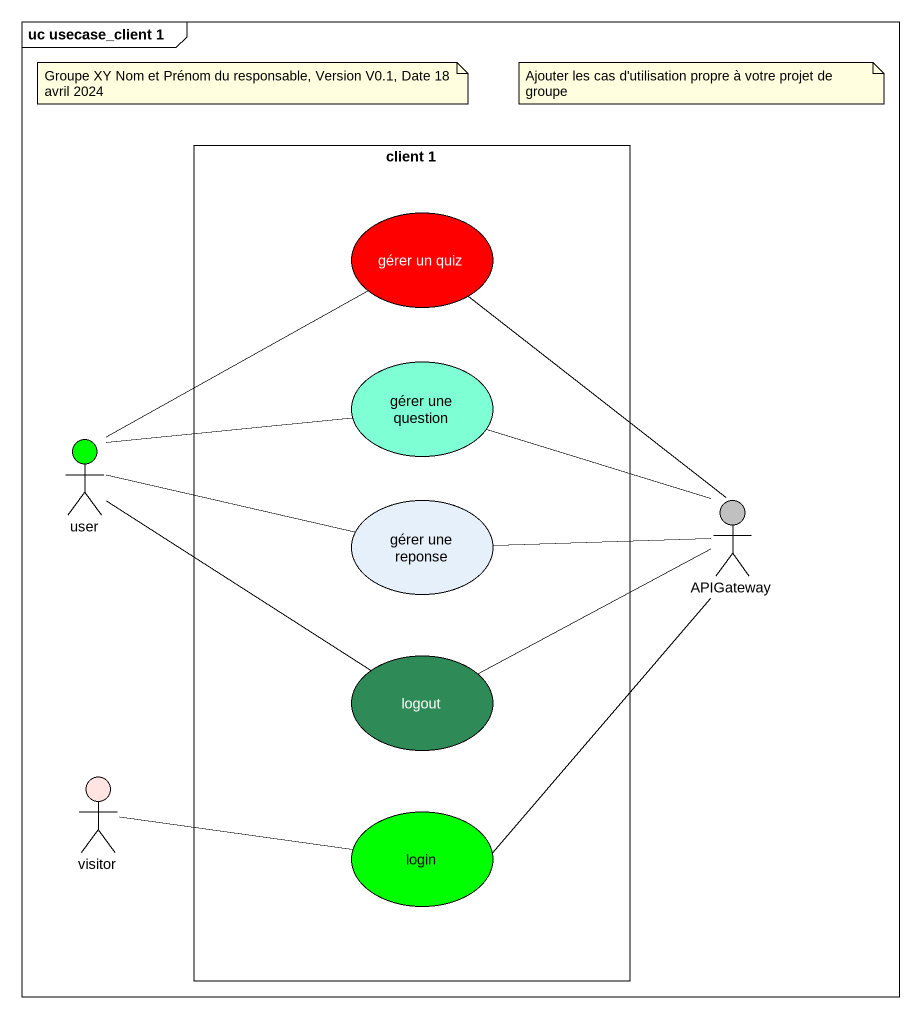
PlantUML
@startuml
mainframe uc usecase_client 1
rectangle "client 1" as client_1 {
  usecase "gérer un quiz" as gérer_un_quiz #FF0000
  usecase "gérer une question" as gérer_une_question #7FFFD4
  usecase "gérer une reponse" as gérer_une_reponse
  usecase logout #2E8B57
  usecase login #00FF00
}
actor user #00FF00
actor APIGateway #C0C0C0
actor visitor #FFE4E1
gérer_un_quiz -- APIGateway
gérer_une_question -right- APIGateway
user -up- gérer_un_quiz
user -right- gérer_une_question
user -- logout
gérer_une_reponse -left- user
gérer_une_reponse -right- APIGateway
logout -right- APIGateway
visitor -right- login
login -up- APIGateway
note as N1
  Groupe XY Nom et Prénom du responsable, Version V0.1, Date 18 avril 2024
end note
note as N2
  Ajouter les cas d'utilisation propre à votre projet de groupe
end note
@enduml
